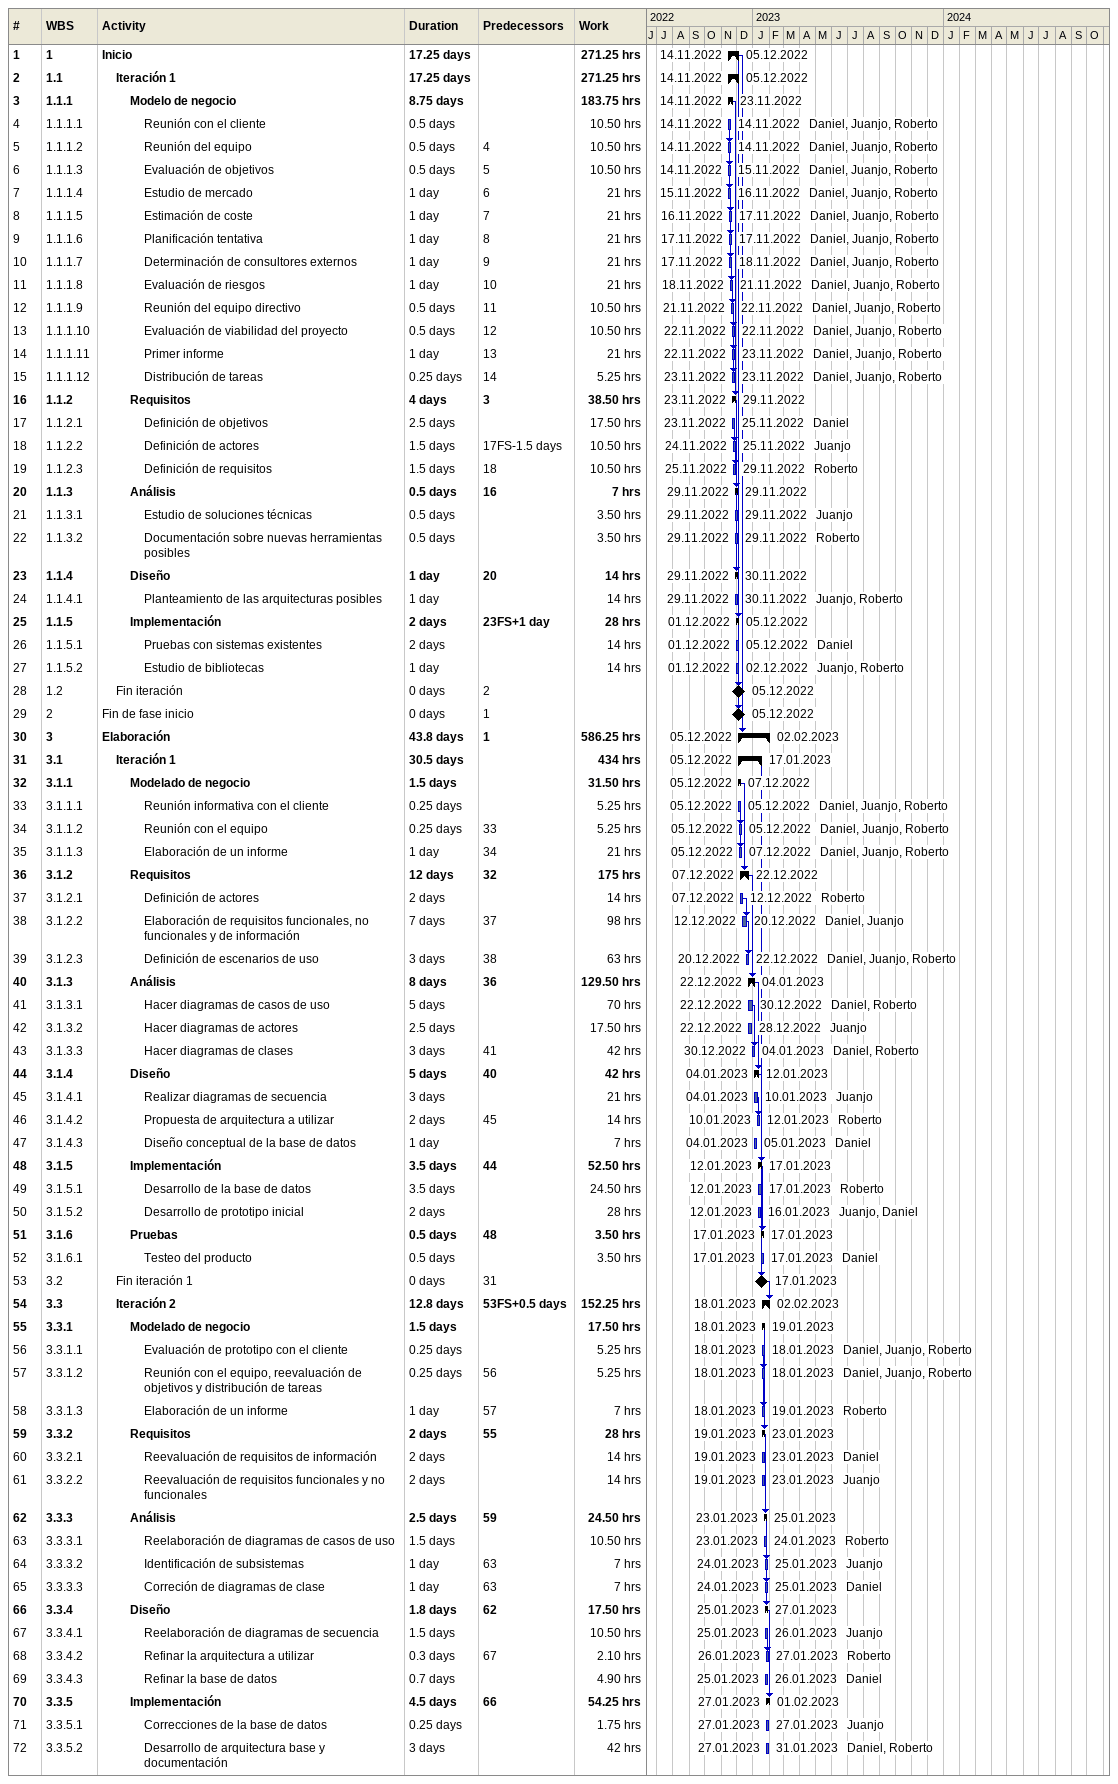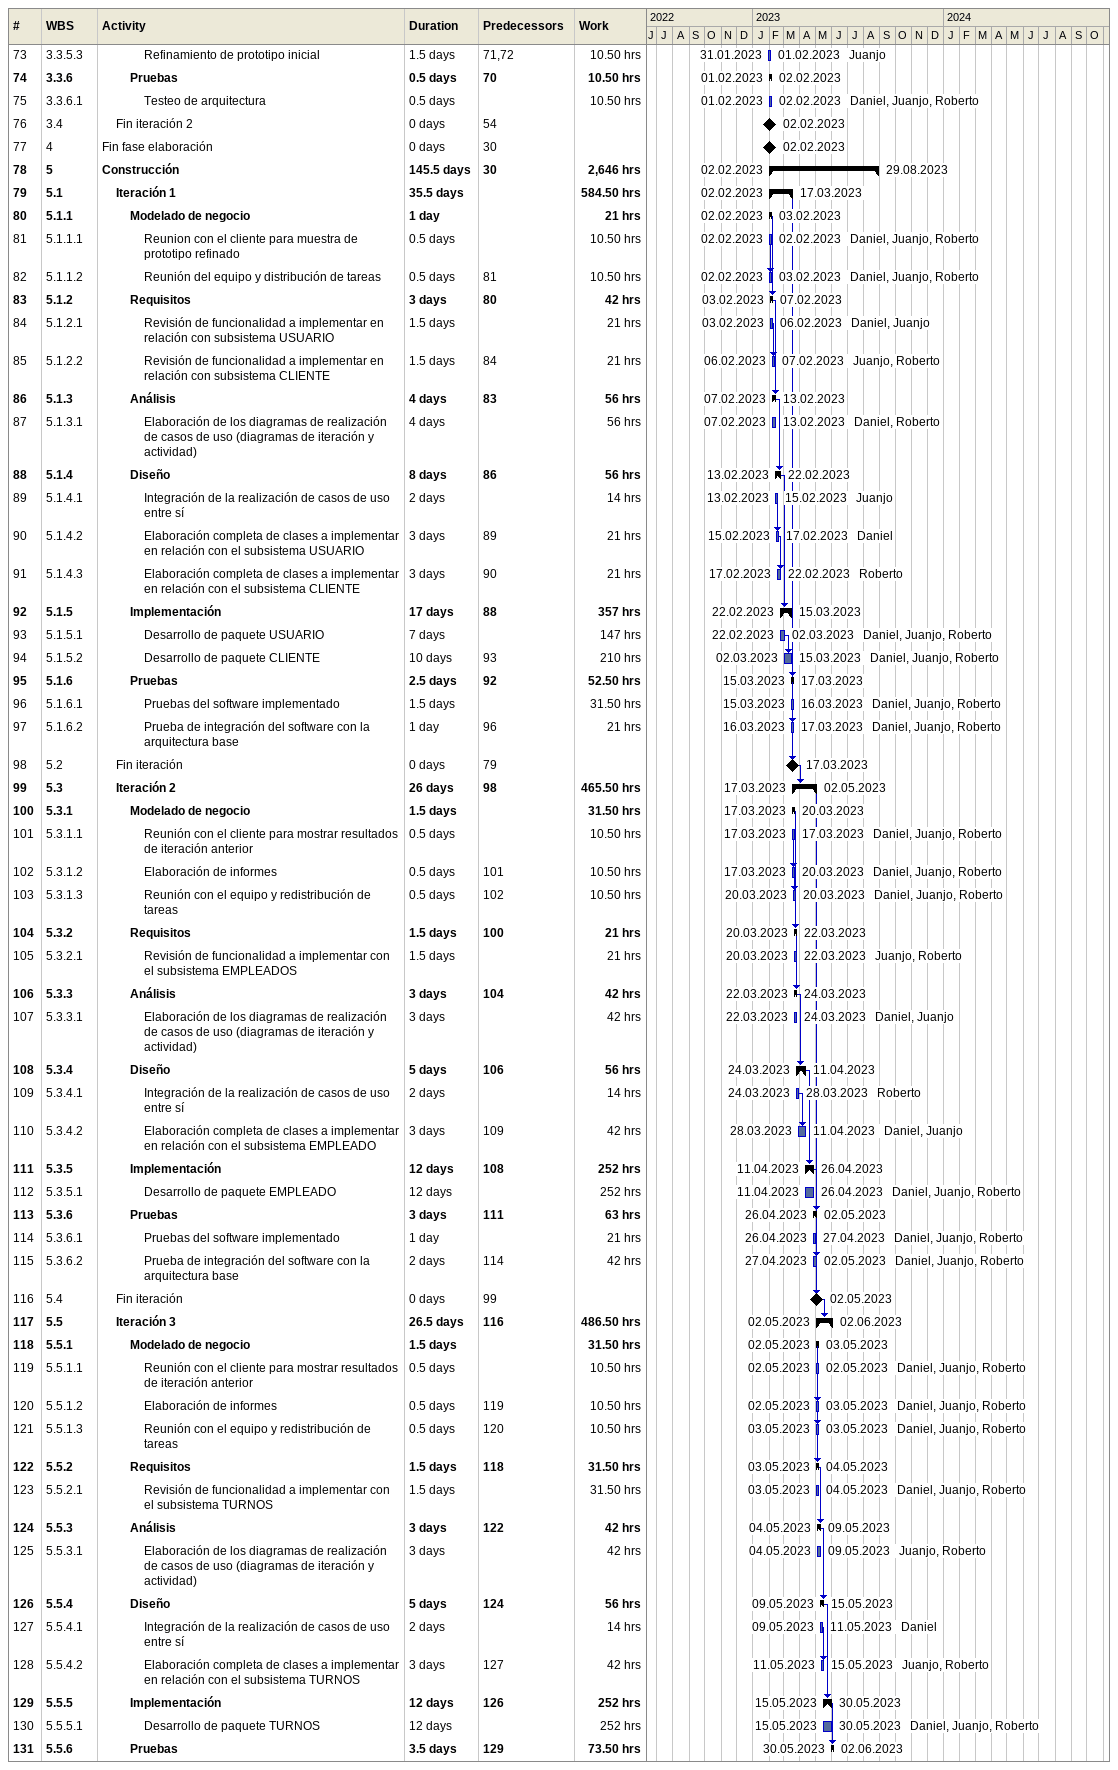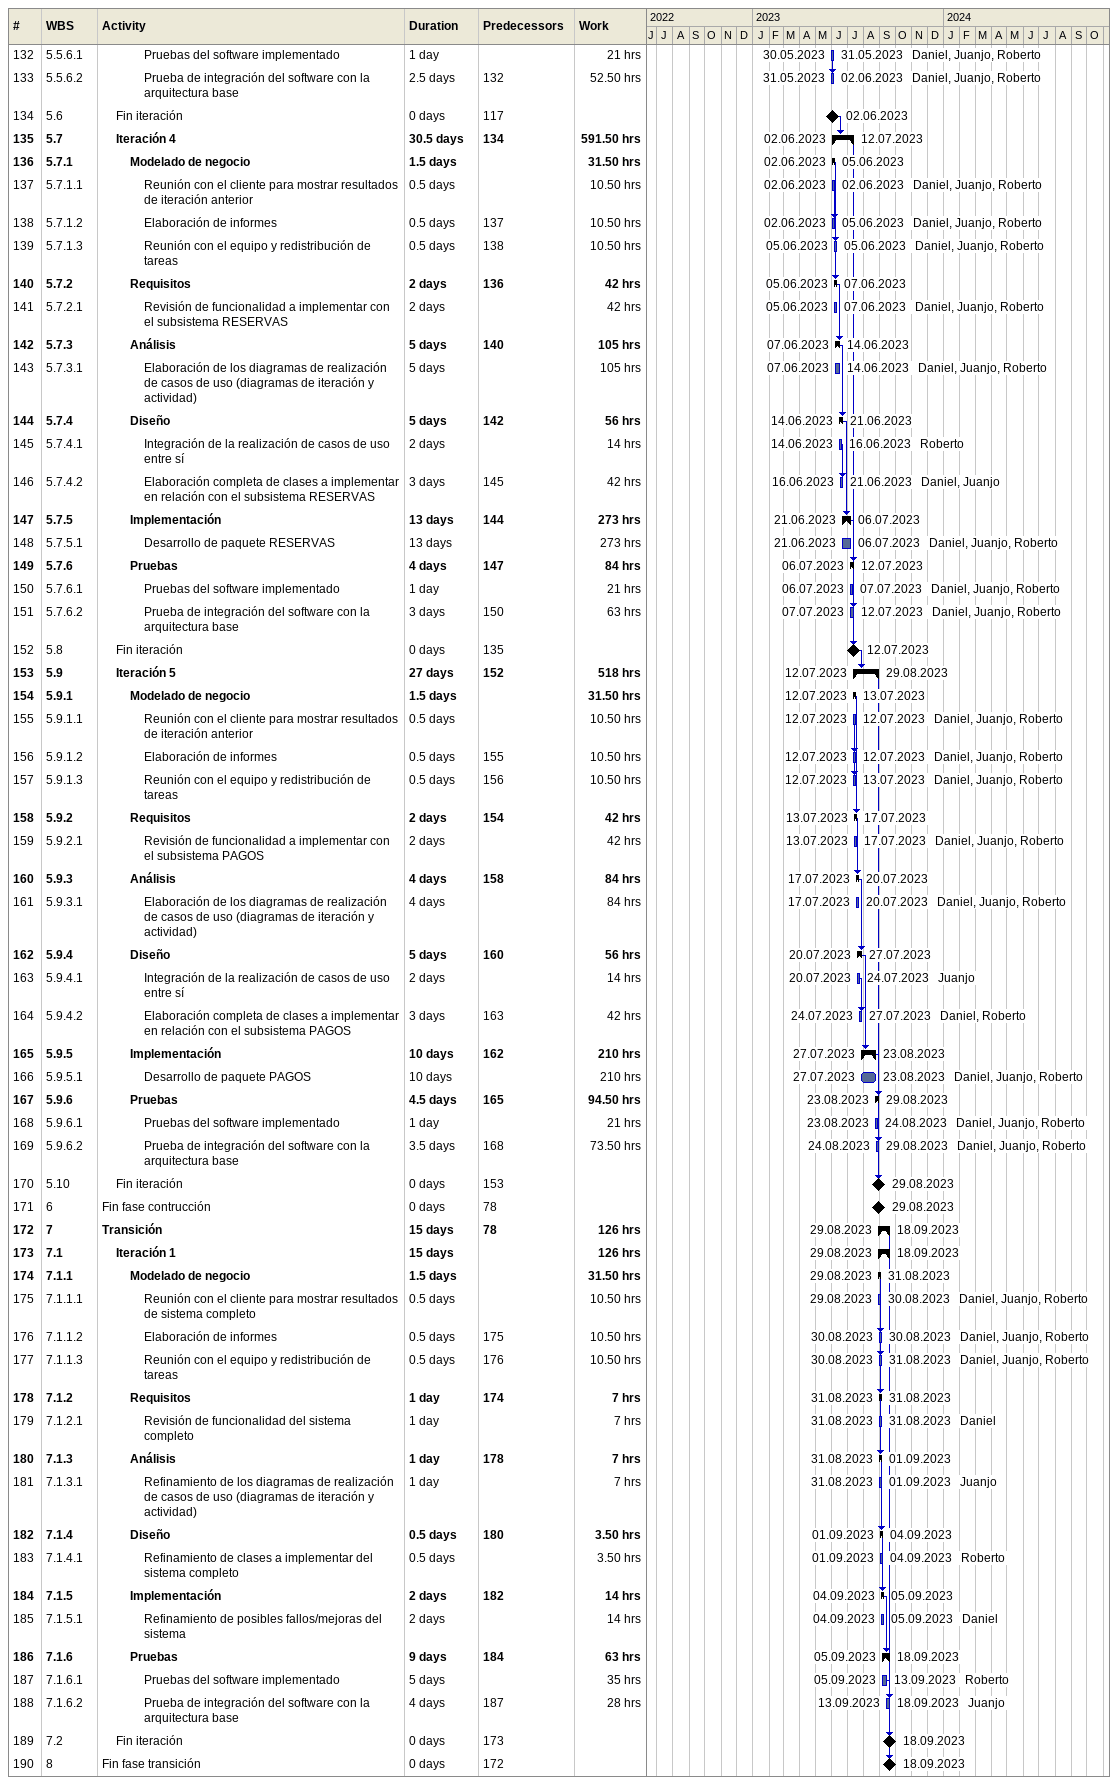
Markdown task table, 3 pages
| ID | WBS | Task | Duration | Start | Finish | Predecessors | Resources | Work (h) |
|---|---|---|---|---|---|---|---|---|
| 1 | 1 | **Inicio** | 17.25d | 2022-11-14 | 2022-12-05 |  |  | 271.25 |
| 2 | 1.1 | **Iteración 1** | 17.25d | 2022-11-14 | 2022-12-05 |  |  | 271.25 |
| 3 | 1.1.1 | **Modelo de negocio** | 8.75d | 2022-11-14 | 2022-11-23 |  |  | 183.75 |
| 4 | 1.1.1.1 | Reunión con el cliente | 0.5d | 2022-11-14 | 2022-11-14 |  | Daniel, Juanjo, Roberto | 10.50 |
| 5 | 1.1.1.2 | Reunión del equipo | 0.5d | 2022-11-14 | 2022-11-14 | 4 | Daniel, Juanjo, Roberto | 10.50 |
| 6 | 1.1.1.3 | Evaluación de objetivos | 0.5d | 2022-11-14 | 2022-11-15 | 5 | Daniel, Juanjo, Roberto | 10.50 |
| 7 | 1.1.1.4 | Estudio de mercado | 1d | 2022-11-15 | 2022-11-16 | 6 | Daniel, Juanjo, Roberto | 21 |
| 8 | 1.1.1.5 | Estimación de coste | 1d | 2022-11-16 | 2022-11-17 | 7 | Daniel, Juanjo, Roberto | 21 |
| 9 | 1.1.1.6 | Planificación tentativa | 1d | 2022-11-17 | 2022-11-17 | 8 | Daniel, Juanjo, Roberto | 21 |
| 10 | 1.1.1.7 | Determinación de consultores externos | 1d | 2022-11-17 | 2022-11-18 | 9 | Daniel, Juanjo, Roberto | 21 |
| 11 | 1.1.1.8 | Evaluación de riesgos | 1d | 2022-11-18 | 2022-11-21 | 10 | Daniel, Juanjo, Roberto | 21 |
| 12 | 1.1.1.9 | Reunión del equipo directivo | 0.5d | 2022-11-21 | 2022-11-22 | 11 | Daniel, Juanjo, Roberto | 10.50 |
| 13 | 1.1.1.10 | Evaluación de viabilidad del proyecto | 0.5d | 2022-11-22 | 2022-11-22 | 12 | Daniel, Juanjo, Roberto | 10.50 |
| 14 | 1.1.1.11 | Primer informe | 1d | 2022-11-22 | 2022-11-23 | 13 | Daniel, Juanjo, Roberto | 21 |
| 15 | 1.1.1.12 | Distribución de tareas | 0.25d | 2022-11-23 | 2022-11-23 | 14 | Daniel, Juanjo, Roberto | 5.25 |
| 16 | 1.1.2 | **Requisitos** | 4d | 2022-11-23 | 2022-11-29 | 3 |  | 38.50 |
| 17 | 1.1.2.1 | Definición de objetivos | 2.5d | 2022-11-23 | 2022-11-25 |  | Daniel | 17.50 |
| 18 | 1.1.2.2 | Definición de actores | 1.5d | 2022-11-24 | 2022-11-25 | 17FS-1.5d | Juanjo | 10.50 |
| 19 | 1.1.2.3 | Definición de requisitos | 1.5d | 2022-11-25 | 2022-11-29 | 18 | Roberto | 10.50 |
| 20 | 1.1.3 | **Análisis** | 0.5d | 2022-11-29 | 2022-11-29 | 16 |  | 7 |
| 21 | 1.1.3.1 | Estudio de soluciones técnicas | 0.5d | 2022-11-29 | 2022-11-29 |  | Juanjo | 3.50 |
| 22 | 1.1.3.2 | Documentación sobre nuevas herramientas posibles | 0.5d | 2022-11-29 | 2022-11-29 |  | Roberto | 3.50 |
| 23 | 1.1.4 | **Diseño** | 1d | 2022-11-29 | 2022-11-30 | 20 |  | 14 |
| 24 | 1.1.4.1 | Planteamiento de las arquitecturas posibles | 1d | 2022-11-29 | 2022-11-30 |  | Juanjo, Roberto | 14 |
| 25 | 1.1.5 | **Implementación** | 2d | 2022-12-01 | 2022-12-05 | 23FS+1d |  | 28 |
| 26 | 1.1.5.1 | Pruebas con sistemas existentes | 2d | 2022-12-01 | 2022-12-05 |  | Daniel | 14 |
| 27 | 1.1.5.2 | Estudio de bibliotecas | 1d | 2022-12-01 | 2022-12-02 |  | Juanjo, Roberto | 14 |
| 28 | 1.2 | Fin iteración | 0d | 2022-12-05 | 2022-12-05 | 2 |  |  |
| 29 | 2 | Fin de fase inicio | 0d | 2022-12-05 | 2022-12-05 | 1 |  |  |
| 30 | 3 | **Elaboración** | 43.8d | 2022-12-05 | 2023-02-02 | 1 |  | 586.25 |
| 31 | 3.1 | **Iteración 1** | 30.5d | 2022-12-05 | 2023-01-17 |  |  | 434 |
| 32 | 3.1.1 | **Modelado de negocio** | 1.5d | 2022-12-05 | 2022-12-07 |  |  | 31.50 |
| 33 | 3.1.1.1 | Reunión informativa con el cliente | 0.25d | 2022-12-05 | 2022-12-05 |  | Daniel, Juanjo, Roberto | 5.25 |
| 34 | 3.1.1.2 | Reunión con el equipo | 0.25d | 2022-12-05 | 2022-12-05 | 33 | Daniel, Juanjo, Roberto | 5.25 |
| 35 | 3.1.1.3 | Elaboración de un informe | 1d | 2022-12-05 | 2022-12-07 | 34 | Daniel, Juanjo, Roberto | 21 |
| 36 | 3.1.2 | **Requisitos** | 12d | 2022-12-07 | 2022-12-22 | 32 |  | 175 |
| 37 | 3.1.2.1 | Definición de actores | 2d | 2022-12-07 | 2022-12-12 |  | Roberto | 14 |
| 38 | 3.1.2.2 | Elaboración de requisitos funcionales, no funcionales y de información | 7d | 2022-12-12 | 2022-12-20 | 37 | Daniel, Juanjo | 98 |
| 39 | 3.1.2.3 | Definición de escenarios de uso | 3d | 2022-12-20 | 2022-12-22 | 38 | Daniel, Juanjo, Roberto | 63 |
| 40 | 3.1.3 | **Análisis** | 8d | 2022-12-22 | 2023-01-04 | 36 |  | 129.50 |
| 41 | 3.1.3.1 | Hacer diagramas de casos de uso | 5d | 2022-12-22 | 2022-12-30 |  | Daniel, Roberto | 70 |
| 42 | 3.1.3.2 | Hacer diagramas de actores | 2.5d | 2022-12-22 | 2022-12-28 |  | Juanjo | 17.50 |
| 43 | 3.1.3.3 | Hacer diagramas de clases | 3d | 2022-12-30 | 2023-01-04 | 41 | Daniel, Roberto | 42 |
| 44 | 3.1.4 | **Diseño** | 5d | 2023-01-04 | 2023-01-12 | 40 |  | 42 |
| 45 | 3.1.4.1 | Realizar diagramas de secuencia | 3d | 2023-01-04 | 2023-01-10 |  | Juanjo | 21 |
| 46 | 3.1.4.2 | Propuesta de arquitectura a utilizar | 2d | 2023-01-10 | 2023-01-12 | 45 | Roberto | 14 |
| 47 | 3.1.4.3 | Diseño conceptual de la base de datos | 1d | 2023-01-04 | 2023-01-05 |  | Daniel | 7 |
| 48 | 3.1.5 | **Implementación** | 3.5d | 2023-01-12 | 2023-01-17 | 44 |  | 52.50 |
| 49 | 3.1.5.1 | Desarrollo de la base de datos | 3.5d | 2023-01-12 | 2023-01-17 |  | Roberto | 24.50 |
| 50 | 3.1.5.2 | Desarrollo de prototipo inicial | 2d | 2023-01-12 | 2023-01-16 |  | Juanjo, Daniel | 28 |
| 51 | 3.1.6 | **Pruebas** | 0.5d | 2023-01-17 | 2023-01-17 | 48 |  | 3.50 |
| 52 | 3.1.6.1 | Testeo del producto | 0.5d | 2023-01-17 | 2023-01-17 |  | Daniel | 3.50 |
| 53 | 3.2 | Fin iteración 1 | 0d | 2023-01-17 | 2023-01-17 | 31 |  |  |
| 54 | 3.3 | **Iteración 2** | 12.8d | 2023-01-18 | 2023-02-02 | 53FS+0.5d |  | 152.25 |
| 55 | 3.3.1 | **Modelado de negocio** | 1.5d | 2023-01-18 | 2023-01-19 |  |  | 17.50 |
| 56 | 3.3.1.1 | Evaluación de prototipo con el cliente | 0.25d | 2023-01-18 | 2023-01-18 |  | Daniel, Juanjo, Roberto | 5.25 |
| 57 | 3.3.1.2 | Reunión con el equipo, reevaluación de objetivos y distribución de tareas | 0.25d | 2023-01-18 | 2023-01-18 | 56 | Daniel, Juanjo, Roberto | 5.25 |
| 58 | 3.3.1.3 | Elaboración de un informe | 1d | 2023-01-18 | 2023-01-19 | 57 | Roberto | 7 |
| 59 | 3.3.2 | **Requisitos** | 2d | 2023-01-19 | 2023-01-23 | 55 |  | 28 |
| 60 | 3.3.2.1 | Reevaluación de requisitos de información | 2d | 2023-01-19 | 2023-01-23 |  | Daniel | 14 |
| 61 | 3.3.2.2 | Reevaluación de requisitos funcionales y no funcionales | 2d | 2023-01-19 | 2023-01-23 |  | Juanjo | 14 |
| 62 | 3.3.3 | **Análisis** | 2.5d | 2023-01-23 | 2023-01-25 | 59 |  | 24.50 |
| 63 | 3.3.3.1 | Reelaboración de diagramas de casos de uso | 1.5d | 2023-01-23 | 2023-01-24 |  | Roberto | 10.50 |
| 64 | 3.3.3.2 | Identificación de subsistemas | 1d | 2023-01-24 | 2023-01-25 | 63 | Juanjo | 7 |
| 65 | 3.3.3.3 | Correción de diagramas de clase | 1d | 2023-01-24 | 2023-01-25 | 63 | Daniel | 7 |
| 66 | 3.3.4 | **Diseño** | 1.8d | 2023-01-25 | 2023-01-27 | 62 |  | 17.50 |
| 67 | 3.3.4.1 | Reelaboración de diagramas de secuencia | 1.5d | 2023-01-25 | 2023-01-26 |  | Juanjo | 10.50 |
| 68 | 3.3.4.2 | Refinar la arquitectura a utilizar | 0.3d | 2023-01-26 | 2023-01-27 | 67 | Roberto | 2.10 |
| 69 | 3.3.4.3 | Refinar la base de datos | 0.7d | 2023-01-25 | 2023-01-26 |  | Daniel | 4.90 |
| 70 | 3.3.5 | **Implementación** | 4.5d | 2023-01-27 | 2023-02-01 | 66 |  | 54.25 |
| 71 | 3.3.5.1 | Correcciones de la base de datos | 0.25d | 2023-01-27 | 2023-01-27 |  | Juanjo | 1.75 |
| 72 | 3.3.5.2 | Desarrollo de arquitectura base y documentación | 3d | 2023-01-27 | 2023-01-31 |  | Daniel, Roberto | 42 |
| 73 | 3.3.5.3 | Refinamiento de prototipo inicial | 1.5d | 2023-01-31 | 2023-02-01 | 71, 72 | Juanjo | 10.50 |
| 74 | 3.3.6 | **Pruebas** | 0.5d | 2023-02-01 | 2023-02-02 | 70 |  | 10.50 |
| 75 | 3.3.6.1 | Testeo de arquitectura | 0.5d | 2023-02-01 | 2023-02-02 |  | Daniel, Juanjo, Roberto | 10.50 |
| 76 | 3.4 | Fin iteración 2 | 0d | 2023-02-02 | 2023-02-02 | 54 |  |  |
| 77 | 4 | Fin fase elaboración | 0d | 2023-02-02 | 2023-02-02 | 30 |  |  |
| 78 | 5 | **Construcción** | 145.5d | 2023-02-02 | 2023-08-29 | 30 |  | 2646 |
| 79 | 5.1 | **Iteración 1** | 35.5d | 2023-02-02 | 2023-03-17 |  |  | 584.50 |
| 80 | 5.1.1 | **Modelado de negocio** | 1d | 2023-02-02 | 2023-02-03 |  |  | 21 |
| 81 | 5.1.1.1 | Reunion con el cliente para muestra de prototipo refinado | 0.5d | 2023-02-02 | 2023-02-02 |  | Daniel, Juanjo, Roberto | 10.50 |
| 82 | 5.1.1.2 | Reunión del equipo y distribución de tareas | 0.5d | 2023-02-02 | 2023-02-03 | 81 | Daniel, Juanjo, Roberto | 10.50 |
| 83 | 5.1.2 | **Requisitos** | 3d | 2023-02-03 | 2023-02-07 | 80 |  | 42 |
| 84 | 5.1.2.1 | Revisión de funcionalidad a implementar en relación con subsistema USUARIO | 1.5d | 2023-02-03 | 2023-02-06 |  | Daniel, Juanjo | 21 |
| 85 | 5.1.2.2 | Revisión de funcionalidad a implementar en relación con subsistema CLIENTE | 1.5d | 2023-02-06 | 2023-02-07 | 84 | Juanjo, Roberto | 21 |
| 86 | 5.1.3 | **Análisis** | 4d | 2023-02-07 | 2023-02-13 | 83 |  | 56 |
| 87 | 5.1.3.1 | Elaboración de los diagramas de realización de casos de uso (diagramas de iteración y actividad) | 4d | 2023-02-07 | 2023-02-13 |  | Daniel, Roberto | 56 |
| 88 | 5.1.4 | **Diseño** | 8d | 2023-02-13 | 2023-02-22 | 86 |  | 56 |
| 89 | 5.1.4.1 | Integración de la realización de casos de uso entre sí | 2d | 2023-02-13 | 2023-02-15 |  | Juanjo | 14 |
| 90 | 5.1.4.2 | Elaboración completa de clases a implementar en relación con el subsistema USUARIO | 3d | 2023-02-15 | 2023-02-17 | 89 | Daniel | 21 |
| 91 | 5.1.4.3 | Elaboración completa de clases a implementar en relación con el subsistema CLIENTE | 3d | 2023-02-17 | 2023-02-22 | 90 | Roberto | 21 |
| 92 | 5.1.5 | **Implementación** | 17d | 2023-02-22 | 2023-03-15 | 88 |  | 357 |
| 93 | 5.1.5.1 | Desarrollo de paquete USUARIO | 7d | 2023-02-22 | 2023-03-02 |  | Daniel, Juanjo, Roberto | 147 |
| 94 | 5.1.5.2 | Desarrollo de paquete CLIENTE | 10d | 2023-03-02 | 2023-03-15 | 93 | Daniel, Juanjo, Roberto | 210 |
| 95 | 5.1.6 | **Pruebas** | 2.5d | 2023-03-15 | 2023-03-17 | 92 |  | 52.50 |
| 96 | 5.1.6.1 | Pruebas del software implementado | 1.5d | 2023-03-15 | 2023-03-16 |  | Daniel, Juanjo, Roberto | 31.50 |
| 97 | 5.1.6.2 | Prueba de integración del software con la arquitectura base | 1d | 2023-03-16 | 2023-03-17 | 96 | Daniel, Juanjo, Roberto | 21 |
| 98 | 5.2 | Fin iteración | 0d | 2023-03-17 | 2023-03-17 | 79 |  |  |
| 99 | 5.3 | **Iteración 2** | 26d | 2023-03-17 | 2023-05-02 | 98 |  | 465.50 |
| 100 | 5.3.1 | **Modelado de negocio** | 1.5d | 2023-03-17 | 2023-03-20 |  |  | 31.50 |
| 101 | 5.3.1.1 | Reunión con el cliente para mostrar resultados de iteración anterior | 0.5d | 2023-03-17 | 2023-03-17 |  | Daniel, Juanjo, Roberto | 10.50 |
| 102 | 5.3.1.2 | Elaboración de informes | 0.5d | 2023-03-17 | 2023-03-20 | 101 | Daniel, Juanjo, Roberto | 10.50 |
| 103 | 5.3.1.3 | Reunión con el equipo y redistribución de tareas | 0.5d | 2023-03-20 | 2023-03-20 | 102 | Daniel, Juanjo, Roberto | 10.50 |
| 104 | 5.3.2 | **Requisitos** | 1.5d | 2023-03-20 | 2023-03-22 | 100 |  | 21 |
| 105 | 5.3.2.1 | Revisión de funcionalidad a implementar con el subsistema EMPLEADOS | 1.5d | 2023-03-20 | 2023-03-22 |  | Juanjo, Roberto | 21 |
| 106 | 5.3.3 | **Análisis** | 3d | 2023-03-22 | 2023-03-24 | 104 |  | 42 |
| 107 | 5.3.3.1 | Elaboración de los diagramas de realización de casos de uso (diagramas de iteración y actividad) | 3d | 2023-03-22 | 2023-03-24 |  | Daniel, Juanjo | 42 |
| 108 | 5.3.4 | **Diseño** | 5d | 2023-03-24 | 2023-04-11 | 106 |  | 56 |
| 109 | 5.3.4.1 | Integración de la realización de casos de uso entre sí | 2d | 2023-03-24 | 2023-03-28 |  | Roberto | 14 |
| 110 | 5.3.4.2 | Elaboración completa de clases a implementar en relación con el subsistema EMPLEADO | 3d | 2023-03-28 | 2023-04-11 | 109 | Daniel, Juanjo | 42 |
| 111 | 5.3.5 | **Implementación** | 12d | 2023-04-11 | 2023-04-26 | 108 |  | 252 |
| 112 | 5.3.5.1 | Desarrollo de paquete EMPLEADO | 12d | 2023-04-11 | 2023-04-26 |  | Daniel, Juanjo, Roberto | 252 |
| 113 | 5.3.6 | **Pruebas** | 3d | 2023-04-26 | 2023-05-02 | 111 |  | 63 |
| 114 | 5.3.6.1 | Pruebas del software implementado | 1d | 2023-04-26 | 2023-04-27 |  | Daniel, Juanjo, Roberto | 21 |
| 115 | 5.3.6.2 | Prueba de integración del software con la arquitectura base | 2d | 2023-04-27 | 2023-05-02 | 114 | Daniel, Juanjo, Roberto | 42 |
| 116 | 5.4 | Fin iteración | 0d | 2023-05-02 | 2023-05-02 | 99 |  |  |
| 117 | 5.5 | **Iteración 3** | 26.5d | 2023-05-02 | 2023-06-02 | 116 |  | 486.50 |
| 118 | 5.5.1 | **Modelado de negocio** | 1.5d | 2023-05-02 | 2023-05-03 |  |  | 31.50 |
| 119 | 5.5.1.1 | Reunión con el cliente para mostrar resultados de iteración anterior | 0.5d | 2023-05-02 | 2023-05-02 |  | Daniel, Juanjo, Roberto | 10.50 |
| 120 | 5.5.1.2 | Elaboración de informes | 0.5d | 2023-05-02 | 2023-05-03 | 119 | Daniel, Juanjo, Roberto | 10.50 |
| 121 | 5.5.1.3 | Reunión con el equipo y redistribución de tareas | 0.5d | 2023-05-03 | 2023-05-03 | 120 | Daniel, Juanjo, Roberto | 10.50 |
| 122 | 5.5.2 | **Requisitos** | 1.5d | 2023-05-03 | 2023-05-04 | 118 |  | 31.50 |
| 123 | 5.5.2.1 | Revisión de funcionalidad a implementar con el subsistema TURNOS | 1.5d | 2023-05-03 | 2023-05-04 |  | Daniel, Juanjo, Roberto | 31.50 |
| 124 | 5.5.3 | **Análisis** | 3d | 2023-05-04 | 2023-05-09 | 122 |  | 42 |
| 125 | 5.5.3.1 | Elaboración de los diagramas de realización de casos de uso (diagramas de iteración y actividad) | 3d | 2023-05-04 | 2023-05-09 |  | Juanjo, Roberto | 42 |
| 126 | 5.5.4 | **Diseño** | 5d | 2023-05-09 | 2023-05-15 | 124 |  | 56 |
| 127 | 5.5.4.1 | Integración de la realización de casos de uso entre sí | 2d | 2023-05-09 | 2023-05-11 |  | Daniel | 14 |
| 128 | 5.5.4.2 | Elaboración completa de clases a implementar en relación con el subsistema TURNOS | 3d | 2023-05-11 | 2023-05-15 | 127 | Juanjo, Roberto | 42 |
| 129 | 5.5.5 | **Implementación** | 12d | 2023-05-15 | 2023-05-30 | 126 |  | 252 |
| 130 | 5.5.5.1 | Desarrollo de paquete TURNOS | 12d | 2023-05-15 | 2023-05-30 |  | Daniel, Juanjo, Roberto | 252 |
| 131 | 5.5.6 | **Pruebas** | 3.5d | 2023-05-30 | 2023-06-02 | 129 |  | 73.50 |
| 132 | 5.5.6.1 | Pruebas del software implementado | 1d | 2023-05-30 | 2023-05-31 |  | Daniel, Juanjo, Roberto | 21 |
| 133 | 5.5.6.2 | Prueba de integración del software con la arquitectura base | 2.5d | 2023-05-31 | 2023-06-02 | 132 | Daniel, Juanjo, Roberto | 52.50 |
| 134 | 5.6 | Fin iteración | 0d | 2023-06-02 | 2023-06-02 | 117 |  |  |
| 135 | 5.7 | **Iteración 4** | 30.5d | 2023-06-02 | 2023-07-12 | 134 |  | 591.50 |
| 136 | 5.7.1 | **Modelado de negocio** | 1.5d | 2023-06-02 | 2023-06-05 |  |  | 31.50 |
| 137 | 5.7.1.1 | Reunión con el cliente para mostrar resultados de iteración anterior | 0.5d | 2023-06-02 | 2023-06-02 |  | Daniel, Juanjo, Roberto | 10.50 |
| 138 | 5.7.1.2 | Elaboración de informes | 0.5d | 2023-06-02 | 2023-06-05 | 137 | Daniel, Juanjo, Roberto | 10.50 |
| 139 | 5.7.1.3 | Reunión con el equipo y redistribución de tareas | 0.5d | 2023-06-05 | 2023-06-05 | 138 | Daniel, Juanjo, Roberto | 10.50 |
| 140 | 5.7.2 | **Requisitos** | 2d | 2023-06-05 | 2023-06-07 | 136 |  | 42 |
| 141 | 5.7.2.1 | Revisión de funcionalidad a implementar con el subsistema RESERVAS | 2d | 2023-06-05 | 2023-06-07 |  | Daniel, Juanjo, Roberto | 42 |
| 142 | 5.7.3 | **Análisis** | 5d | 2023-06-07 | 2023-06-14 | 140 |  | 105 |
| 143 | 5.7.3.1 | Elaboración de los diagramas de realización de casos de uso (diagramas de iteración y actividad) | 5d | 2023-06-07 | 2023-06-14 |  | Daniel, Juanjo, Roberto | 105 |
| 144 | 5.7.4 | **Diseño** | 5d | 2023-06-14 | 2023-06-21 | 142 |  | 56 |
| 145 | 5.7.4.1 | Integración de la realización de casos de uso entre sí | 2d | 2023-06-14 | 2023-06-16 |  | Roberto | 14 |
| 146 | 5.7.4.2 | Elaboración completa de clases a implementar en relación con el subsistema RESERVAS | 3d | 2023-06-16 | 2023-06-21 | 145 | Daniel, Juanjo | 42 |
| 147 | 5.7.5 | **Implementación** | 13d | 2023-06-21 | 2023-07-06 | 144 |  | 273 |
| 148 | 5.7.5.1 | Desarrollo de paquete RESERVAS | 13d | 2023-06-21 | 2023-07-06 |  | Daniel, Juanjo, Roberto | 273 |
| 149 | 5.7.6 | **Pruebas** | 4d | 2023-07-06 | 2023-07-12 | 147 |  | 84 |
| 150 | 5.7.6.1 | Pruebas del software implementado | 1d | 2023-07-06 | 2023-07-07 |  | Daniel, Juanjo, Roberto | 21 |
| 151 | 5.7.6.2 | Prueba de integración del software con la arquitectura base | 3d | 2023-07-07 | 2023-07-12 | 150 | Daniel, Juanjo, Roberto | 63 |
| 152 | 5.8 | Fin iteración | 0d | 2023-07-12 | 2023-07-12 | 135 |  |  |
| 153 | 5.9 | **Iteración 5** | 27d | 2023-07-12 | 2023-08-29 | 152 |  | 518 |
| 154 | 5.9.1 | **Modelado de negocio** | 1.5d | 2023-07-12 | 2023-07-13 |  |  | 31.50 |
| 155 | 5.9.1.1 | Reunión con el cliente para mostrar resultados de iteración anterior | 0.5d | 2023-07-12 | 2023-07-12 |  | Daniel, Juanjo, Roberto | 10.50 |
| 156 | 5.9.1.2 | Elaboración de informes | 0.5d | 2023-07-12 | 2023-07-12 | 155 | Daniel, Juanjo, Roberto | 10.50 |
| 157 | 5.9.1.3 | Reunión con el equipo y redistribución de tareas | 0.5d | 2023-07-12 | 2023-07-13 | 156 | Daniel, Juanjo, Roberto | 10.50 |
| 158 | 5.9.2 | **Requisitos** | 2d | 2023-07-13 | 2023-07-17 | 154 |  | 42 |
| 159 | 5.9.2.1 | Revisión de funcionalidad a implementar con el subsistema PAGOS | 2d | 2023-07-13 | 2023-07-17 |  | Daniel, Juanjo, Roberto | 42 |
| 160 | 5.9.3 | **Análisis** | 4d | 2023-07-17 | 2023-07-20 | 158 |  | 84 |
| 161 | 5.9.3.1 | Elaboración de los diagramas de realización de casos de uso (diagramas de iteración y actividad) | 4d | 2023-07-17 | 2023-07-20 |  | Daniel, Juanjo, Roberto | 84 |
| 162 | 5.9.4 | **Diseño** | 5d | 2023-07-20 | 2023-07-27 | 160 |  | 56 |
| 163 | 5.9.4.1 | Integración de la realización de casos de uso entre sí | 2d | 2023-07-20 | 2023-07-24 |  | Juanjo | 14 |
| 164 | 5.9.4.2 | Elaboración completa de clases a implementar en relación con el subsistema PAGOS | 3d | 2023-07-24 | 2023-07-27 | 163 | Daniel, Roberto | 42 |
| 165 | 5.9.5 | **Implementación** | 10d | 2023-07-27 | 2023-08-23 | 162 |  | 210 |
| 166 | 5.9.5.1 | Desarrollo de paquete PAGOS | 10d | 2023-07-27 | 2023-08-23 |  | Daniel, Juanjo, Roberto | 210 |
| 167 | 5.9.6 | **Pruebas** | 4.5d | 2023-08-23 | 2023-08-29 | 165 |  | 94.50 |
| 168 | 5.9.6.1 | Pruebas del software implementado | 1d | 2023-08-23 | 2023-08-24 |  | Daniel, Juanjo, Roberto | 21 |
| 169 | 5.9.6.2 | Prueba de integración del software con la arquitectura base | 3.5d | 2023-08-24 | 2023-08-29 | 168 | Daniel, Juanjo, Roberto | 73.50 |
| 170 | 5.10 | Fin iteración | 0d | 2023-08-29 | 2023-08-29 | 153 |  |  |
| 171 | 6 | Fin fase contrucción | 0d | 2023-08-29 | 2023-08-29 | 78 |  |  |
| 172 | 7 | **Transición** | 15d | 2023-08-29 | 2023-09-18 | 78 |  | 126 |
| 173 | 7.1 | **Iteración 1** | 15d | 2023-08-29 | 2023-09-18 |  |  | 126 |
| 174 | 7.1.1 | **Modelado de negocio** | 1.5d | 2023-08-29 | 2023-08-31 |  |  | 31.50 |
| 175 | 7.1.1.1 | Reunión con el cliente para mostrar resultados de sistema completo | 0.5d | 2023-08-29 | 2023-08-30 |  | Daniel, Juanjo, Roberto | 10.50 |
| 176 | 7.1.1.2 | Elaboración de informes | 0.5d | 2023-08-30 | 2023-08-30 | 175 | Daniel, Juanjo, Roberto | 10.50 |
| 177 | 7.1.1.3 | Reunión con el equipo y redistribución de tareas | 0.5d | 2023-08-30 | 2023-08-31 | 176 | Daniel, Juanjo, Roberto | 10.50 |
| 178 | 7.1.2 | **Requisitos** | 1d | 2023-08-31 | 2023-08-31 | 174 |  | 7 |
| 179 | 7.1.2.1 | Revisión de funcionalidad del sistema completo | 1d | 2023-08-31 | 2023-08-31 |  | Daniel | 7 |
| 180 | 7.1.3 | **Análisis** | 1d | 2023-08-31 | 2023-09-01 | 178 |  | 7 |
| 181 | 7.1.3.1 | Refinamiento de los diagramas de realización de casos de uso (diagramas de iteración y actividad) | 1d | 2023-08-31 | 2023-09-01 |  | Juanjo | 7 |
| 182 | 7.1.4 | **Diseño** | 0.5d | 2023-09-01 | 2023-09-04 | 180 |  | 3.50 |
| 183 | 7.1.4.1 | Refinamiento de clases a implementar del sistema completo | 0.5d | 2023-09-01 | 2023-09-04 |  | Roberto | 3.50 |
| 184 | 7.1.5 | **Implementación** | 2d | 2023-09-04 | 2023-09-05 | 182 |  | 14 |
| 185 | 7.1.5.1 | Refinamiento de posibles fallos/mejoras del sistema | 2d | 2023-09-04 | 2023-09-05 |  | Daniel | 14 |
| 186 | 7.1.6 | **Pruebas** | 9d | 2023-09-05 | 2023-09-18 | 184 |  | 63 |
| 187 | 7.1.6.1 | Pruebas del software implementado | 5d | 2023-09-05 | 2023-09-13 |  | Roberto | 35 |
| 188 | 7.1.6.2 | Prueba de integración del software con la arquitectura base | 4d | 2023-09-13 | 2023-09-18 | 187 | Juanjo | 28 |
| 189 | 7.2 | Fin iteración | 0d | 2023-09-18 | 2023-09-18 | 173 |  |  |
| 190 | 8 | Fin fase transición | 0d | 2023-09-18 | 2023-09-18 | 172 |  |  |
